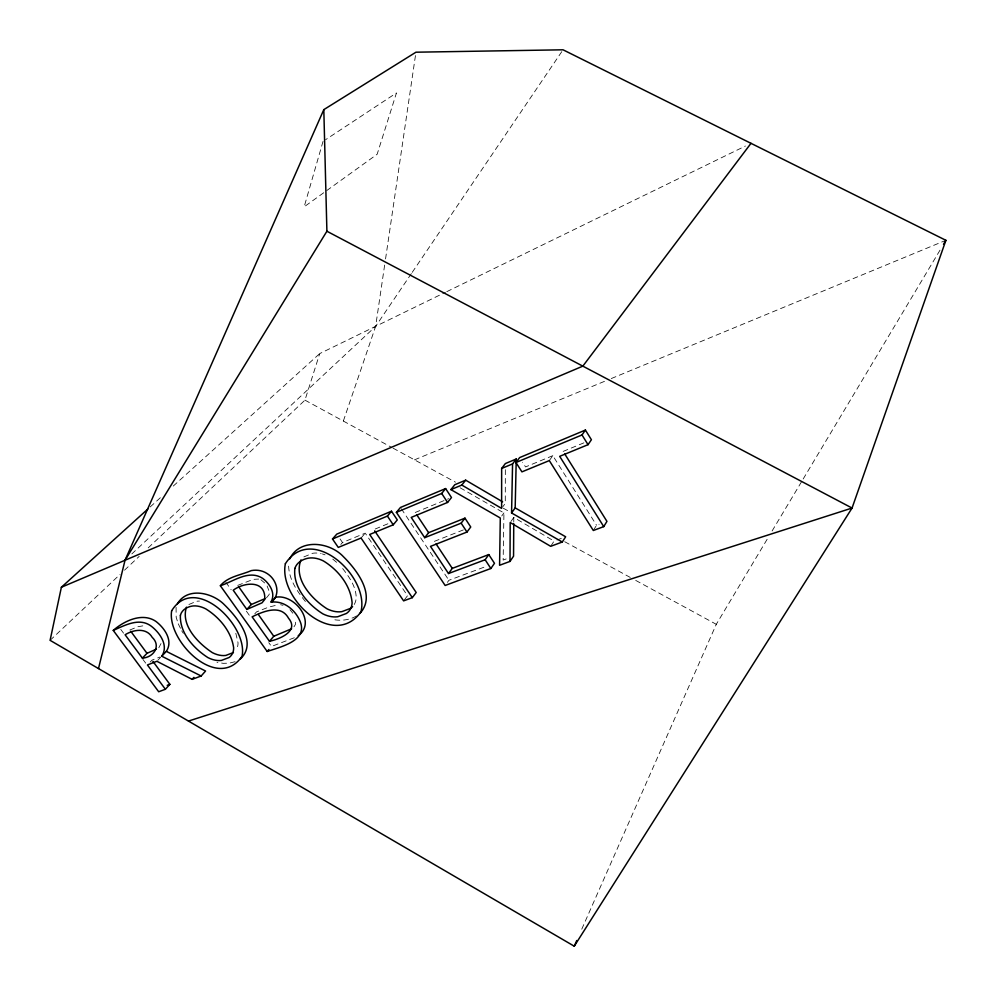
<?xml version="1.0" encoding="UTF-8"?>
<svg xmlns="http://www.w3.org/2000/svg" width="996" height="996" viewBox="0 0 996 996"><rect width="100%" height="100%" fill="white"/><g stroke="black" fill="none" stroke-linecap="round" stroke-linejoin="round"><path stroke-width="0.75" stroke-dasharray="4.98 3.74" d="M505.346 469.689L505.283 503.366L502.544 507.138M513.762 522.103L513.787 517.447L554.075 541.077L550.676 546.318M460.102 487.779L503.939 512.928L503.154 560.063L508.358 558.121M384.643 265.073L375.641 326.339L343.346 421.071M385.552 258.948L415.955 52.203M176.08 607.336L176.168 617.246L177.823 622.5M323.028 141.395L304.166 206.832L377.16 154.243L396.458 92.939L325.605 139.689M161.003 643.578L158.825 647.749M148.205 547.862L304.963 400.143L319.728 353.592L445.411 292.314M581.764 929.181L716.286 624.318L768.912 536.321M772.099 530.98L802.39 480.321M803.187 478.976L941.12 248.303M593.317 530.495L596.542 525.241L599.144 524.27M293.982 626.795L295.389 624.554L295.824 619.375M411.373 273.601L375.641 326.339L131.833 553.913M412.244 272.319L563.039 49.8M510.911 521.518L513.787 517.447M549.306 460.6L552.817 455.67L596.542 525.241M501.747 515.965L503.939 512.928M447.403 582.361L448.91 580.295L485.936 566.487M404.401 599.853L407.526 595.72L365.221 533.134L342.5 542.521L340.806 544.476M266.418 597.924L269.107 594.575L269.58 592.408L267.127 586.022M361.062 538.039L365.221 533.134M254.752 613.885L256.507 611.905L268.397 607.224L277.822 604.858M157.791 660.311L160.543 657.397M150.172 662.054L152.014 660.111L160.107 656.949M50.099 640.328L120.018 574.431M124.525 570.185L139.191 556.366M150.184 506.939L160.568 497.539M173.254 486.073L319.728 353.592M188.916 604.472L196.61 601.285A22.871 15.351 41.5 0 1 199.474 601.086M303.88 556.901L312.607 553.29A24.315 17.418 40.1 0 1 321.185 553.652M356.518 615.939C349.086 620.371 339.997 621.193 331.668 619.188M446.806 291.641L745.419 146.038M294.318 637.739L271.472 646.454L268.783 642.669M414.498 459.841L605.518 380.933M611.27 378.555L945.901 240.31M237.72 585.387L253.233 579.361L258.686 579.062M129.829 630.02L137.66 626.783L145.08 625.463M375.206 529.013L389.013 523.311M415.232 512.492L448.686 498.672M552.817 455.67L525.552 466.937L522.589 462.269M563.151 451.4L584.341 442.66M434.368 541.351L463.75 529.76M556.963 540.006L561.296 538.388M235.093 661.693L229.254 663.162L223.179 663.336L216.979 662.253M280.598 604.697L283.013 605.307M304.963 400.143L391.677 447.403M393.022 448.138L455.471 482.176M503.266 508.221L508.719 511.197M564.707 541.712L630.256 577.431M635.722 580.407L716.286 624.318M260.865 579.709L265.534 583.718M332.776 559.13L337.793 563.313M289.998 609.701L292.799 613.212M305.411 601.497C296.845 590.964 288.442 578.614 288.603 564.483M342.674 568.542C349.185 577.033 356.145 586.594 356.195 597.774A24.527 17.517 39.4 0 1 353.48 605.58M120.79 629.435L123.554 633.17M142.914 659.377L145.677 663.124M225.818 582.199L231.184 589.769M246.41 611.183L249.984 616.225M340.047 538.923L342.5 542.521M401.313 508.744L448.91 580.295M181.733 630.866L183.364 633.356M178.247 623.807L180.575 628.513M235.815 633.282L238.044 642.868A23.07 15.45 41 0 1 235.977 650.015M322.443 553.975A24.315 17.418 40.1 0 1 325.045 554.859"/><path stroke-width="1.49" d="M515.181 507.898L565.641 536.769L562.292 542.011L511.571 512.965L515.181 507.898L516.239 459.019L505.358 463.563L501.648 468.456L501.623 508.396L461.82 485.064L450.902 489.621L500.291 517.982L499.581 565.28L510.014 561.408L513.55 556.191L513.749 523.647M510.014 561.408L510.189 522.539L550.676 546.318L562.292 542.011M511.571 512.965L512.567 463.912L516.239 459.019M147.881 509.018L61.379 587.254L50.099 640.328L574.256 946.2L852.053 508.047L945.901 240.31L563.039 49.8L415.955 52.203L323.812 109.635L125.035 560.262L98.492 668.565M271.049 601.808C275.979 593.267 269.58 583.457 262.595 578.327C248.813 569.339 233.45 581.527 220.365 585.735L267.202 651.496C280.561 646.79 309.943 640.627 299.286 619.599C294.281 609.141 283.424 600.563 271.298 602.169C281.109 594.612 276.963 579.548 267.04 573.484C262.421 570.471 256.682 569.575 251.303 570.608C240.883 575.14 227.835 576.535 220.365 585.735M186.439 607.162C180.537 625.5 198.229 643.292 212.372 652.654A23.145 15.475 41 0 0 225.781 655.443L233.438 652.554M574.256 946.2L576.759 940.523M300.979 559.877C293.26 579.149 311.86 599.144 327.124 608.867A24.601 17.555 39.5 0 0 341.84 611.656L350.505 608.382A24.527 17.517 39.4 0 0 352.596 606.614M161.75 656.215L166.32 651.359L205.574 671.03L201.155 675.998L161.75 656.215C168.884 645.47 159.87 632.784 151.205 626.148C139.316 617.196 124.836 625.388 113.258 630.406L158.688 691.747L165.386 689.269L169.868 684.339L152.898 661.319M166.32 651.359C173.453 640.652 164.527 627.978 155.874 621.38C142.291 612.092 123.952 621.006 113.258 630.406M177.413 603.8C187.472 586.569 212.746 592.595 224.536 604.896C237.422 617.483 257.976 642.731 240.248 659.078M289.774 558.856C299.672 538.027 329.688 541.936 343.421 556.702C357.004 570.098 376.5 595.67 359.88 613.436M943.511 244.306L945.901 240.31M603.75 526.623L559.677 456.342L588.038 444.677L591.4 439.734L585.411 430.06L519.626 457.6L515.965 462.493L521.929 471.867L549.306 460.6L593.317 530.495L603.75 526.623L606.938 521.369L564.769 454.002M125.035 560.262L326.9 231.234L323.812 109.635M490.866 568.504L494.477 563.3L488.775 554.585L452.284 568.38L448.511 573.534L430.484 546.393L466.975 532.051L470.735 526.996L464.958 518.144L428.629 532.686L424.694 537.691L411.224 517.41L447.578 502.445L451.474 497.527L445.623 488.575L400.467 507.474L396.396 512.342L445.15 585.474L490.866 568.504L485.139 559.752L488.775 554.585M515.965 462.493L582.013 434.953L585.411 430.06M412.319 597.65L369.678 534.491L393.233 524.805L397.292 519.9L391.503 511.222L336.773 534.13L332.502 538.985L338.267 547.414L361.062 538.039L403.617 600.874L412.319 597.65L416.191 592.495L374.683 530.868M750.996 143.324L582.834 366.142L61.379 587.254M424.694 537.691L461.16 523.161L464.958 518.144M461.82 485.064L465.68 480.172L502.644 501.822M450.902 489.621L454.786 484.728L465.68 480.172M396.396 512.342L441.689 493.456L445.623 488.575M332.502 538.985L387.407 516.09L391.503 511.222M267.202 651.496L268.908 649.479M269.48 641.287C279.627 639.108 299.447 631.215 288.529 618.217C280.748 603.937 263.131 611.457 252.125 616.835L269.48 641.287L273.776 636.27L291.641 628.762M271.298 602.169L275.655 597.251C294.592 593.566 316.965 622.45 298.215 635.697M165.386 689.269L147.42 664.955L156.882 661.282L192.128 679.347L193.909 677.367M246.846 609.415L262.035 602.829L264.724 599.48C266.044 579.821 244.418 581.925 233.213 590.217L246.846 609.415L251.278 604.522L265.073 598.596M142.378 658.132C153.683 657.41 161.389 645.956 152.176 637.316C146.325 627.393 133.501 629.534 125.11 634.763L142.378 658.132L146.997 653.314L156.285 649.193M501.648 468.456L512.567 463.912M448.511 573.534L485.139 559.752M167.204 685.335L169.868 684.339M192.128 679.347L201.155 675.998M188.468 721.067L852.053 508.047L326.9 231.234M130.737 631.252L146.997 653.314M238.567 586.582L251.278 604.522M258.238 614.345L273.776 636.27M387.407 516.09L393.233 524.805M416.901 515.019L428.629 532.686M436.074 543.928L452.284 568.38M441.689 493.456L447.578 502.445M461.16 523.161L466.975 532.051M582.013 434.953L588.038 444.677M180.401 615.304C179.554 633.008 193.846 648.583 207.94 657.609A23.244 15.488 41 0 0 221.386 660.423L229.055 657.534A23.182 15.463 41 0 0 233.662 647.836C231.396 631.539 219.406 617.308 205.711 608.842A22.983 15.351 41.5 0 0 192.016 606.091C186.924 606.962 181.733 609.975 180.401 615.304M294.866 568.405C292.762 587.254 307.876 604.51 322.965 613.91A24.713 17.579 39.5 0 0 337.731 616.736L346.421 613.474A24.651 17.542 39.4 0 0 352.111 602.841C350.654 585.374 338.005 569.749 323.339 560.91A24.427 17.442 40.1 0 0 308.287 558.171C302.547 559.242 296.708 562.528 294.866 568.405M171.636 610.822C166.706 640.976 217.738 691.871 242.04 656.289C248.452 625.824 194.967 572.974 171.636 610.822M285.379 563.699C278.158 598.496 333.573 650.151 360.925 611.88C369.952 576.659 311.76 522.912 285.379 563.699"/></g></svg>
